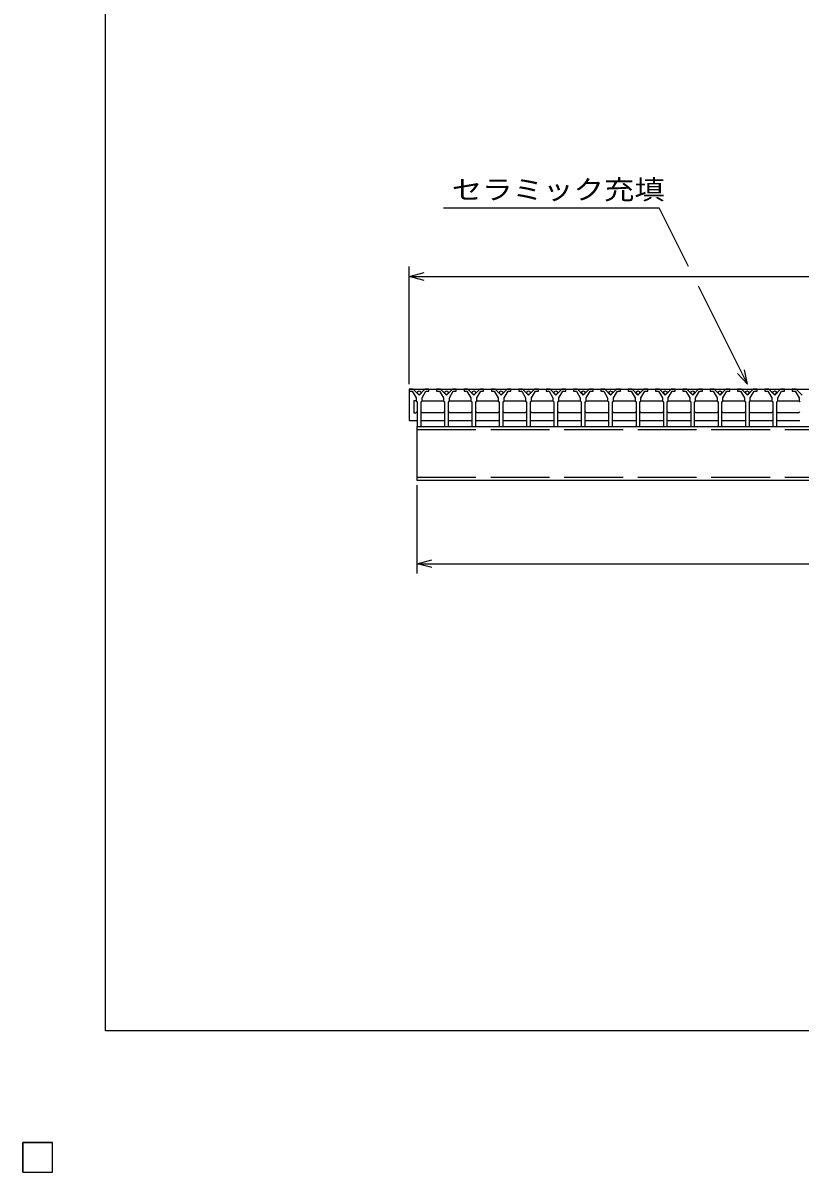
# Model space of a CAD drawing. Units: millimetres, scale not verified. Extents: x -1820 to 1724, y -1285 to 1059.
# Drawn here: x -1820 to -1028, y -1285 to -113 of the extents above; entities that cross this region are included whole.
import ezdxf
from ezdxf.enums import TextEntityAlignment as Align

# ---------------------------------------------------------------- set-up
doc = ezdxf.new("R2010")
doc.units = ezdxf.units.MM
doc.header["$LTSCALE"] = 10
doc.linetypes.add('DASHED', pattern=[7.5, 6, -1.5])
for name, color, linetype, lineweight in [('0_2', 150, 'Continuous', 25), ('16', 3, 'Continuous', 25), ('22', 2, 'Continuous', 25)]:
    doc.layers.add(name, color=color, linetype=linetype, lineweight=lineweight)
doc.styles.add('ベクトル', font='')
doc.styles.get('ベクトル').set_extended_font_data('ベクトル')

msp = doc.modelspace()

# ---------------------------------------------------------------- linework, layer by layer
at = {"layer": '0_2'}
for p, q in [((-1736, -1141), (-1736, 1059)), ((1724, -1141), (-1736, -1141))]:
    msp.add_line(p, q, dxfattribs=at)
at = {"layer": '16'}
for p, q in [((-1426, -486.5), (-1426, -488.5)), ((-1422, -486.5), (-1426, -486.5)), ((-1426, -486.5), (-430, -486.5)), ((-1426, -486.5), (-1426, -518.5)), ((-1426, -488.5), (-1423, -488.5)), ((-1423, -488.5), (-1419, -495.5)), ((-1416, -492.5), (-1422, -486.5)), ((-1410, -486.5), (-1416, -492.5)), ((-1413, -495.5), (-1409, -488.5)), ((-1406, -486.5), (-1410, -486.5)), ((-1409, -488.5), (-1406, -488.5)), ((-1406, -488.5), (-1406, -486.5)), ((-1398.1, -486.5), (-1398.1, -488.5)), ((-1394.1, -486.5), (-1398.1, -486.5)), ((-1398.1, -488.5), (-1395.1, -488.5)), ((-1395.1, -488.5), (-1391.1, -495.5)), ((-1388.1, -492.5), (-1394.1, -486.5)), ((-1382.1, -486.5), (-1388.1, -492.5)), ((-1385.1, -495.5), (-1381.1, -488.5)), ((-1378.1, -486.5), (-1382.1, -486.5)), ((-1381.1, -488.5), (-1378.1, -488.5)), ((-1378.1, -488.5), (-1378.1, -486.5)), ((-1370.2, -486.5), (-1370.2, -488.5)), ((-1366.2, -486.5), (-1370.2, -486.5)), ((-1370.2, -488.5), (-1367.2, -488.5)), ((-1367.2, -488.5), (-1363.2, -495.5)), ((-1360.2, -492.5), (-1366.2, -486.5)), ((-1354.2, -486.5), (-1360.2, -492.5)), ((-1357.2, -495.5), (-1353.2, -488.5)), ((-1350.2, -486.5), (-1354.2, -486.5)), ((-1353.2, -488.5), (-1350.2, -488.5)), ((-1350.2, -488.5), (-1350.2, -486.5)), ((-1342.3, -486.5), (-1342.3, -488.5)), ((-1338.3, -486.5), (-1342.3, -486.5)), ((-1342.3, -488.5), (-1339.3, -488.5)), ((-1339.3, -488.5), (-1335.3, -495.5)), ((-1332.3, -492.5), (-1338.3, -486.5)), ((-1326.3, -486.5), (-1332.3, -492.5)), ((-1329.3, -495.5), (-1325.3, -488.5)), ((-1322.3, -486.5), (-1326.3, -486.5)), ((-1325.3, -488.5), (-1322.3, -488.5)), ((-1322.3, -488.5), (-1322.3, -486.5)), ((-1314.4, -486.5), (-1314.4, -488.5)), ((-1310.4, -486.5), (-1314.4, -486.5)), ((-1314.4, -488.5), (-1311.4, -488.5)), ((-1311.4, -488.5), (-1307.4, -495.5)), ((-1304.4, -492.5), (-1310.4, -486.5)), ((-1298.4, -486.5), (-1304.4, -492.5)), ((-1301.4, -495.5), (-1297.4, -488.5)), ((-1294.4, -486.5), (-1298.4, -486.5)), ((-1297.4, -488.5), (-1294.4, -488.5)), ((-1294.4, -488.5), (-1294.4, -486.5)), ((-1286.5, -486.5), (-1286.5, -488.5)), ((-1282.5, -486.5), (-1286.5, -486.5)), ((-1286.5, -488.5), (-1283.5, -488.5)), ((-1283.5, -488.5), (-1279.5, -495.5)), ((-1276.5, -492.5), (-1282.5, -486.5)), ((-1270.5, -486.5), (-1276.5, -492.5)), ((-1273.5, -495.5), (-1269.5, -488.5)), ((-1266.5, -486.5), (-1270.5, -486.5)), ((-1269.5, -488.5), (-1266.5, -488.5)), ((-1266.5, -488.5), (-1266.5, -486.5)), ((-1258.6, -486.5), (-1258.6, -488.5)), ((-1254.6, -486.5), (-1258.6, -486.5)), ((-1258.6, -488.5), (-1255.6, -488.5)), ((-1255.6, -488.5), (-1251.6, -495.5)), ((-1248.6, -492.5), (-1254.6, -486.5)), ((-1242.6, -486.5), (-1248.6, -492.5)), ((-1245.6, -495.5), (-1241.6, -488.5)), ((-1238.6, -486.5), (-1242.6, -486.5)), ((-1241.6, -488.5), (-1238.6, -488.5)), ((-1238.6, -488.5), (-1238.6, -486.5)), ((-1230.7, -486.5), (-1230.7, -488.5)), ((-1226.7, -486.5), (-1230.7, -486.5)), ((-1230.7, -488.5), (-1227.7, -488.5)), ((-1227.7, -488.5), (-1223.7, -495.5)), ((-1220.7, -492.5), (-1226.7, -486.5)), ((-1214.7, -486.5), (-1220.7, -492.5)), ((-1217.7, -495.5), (-1213.7, -488.5)), ((-1210.7, -486.5), (-1214.7, -486.5)), ((-1213.7, -488.5), (-1210.7, -488.5)), ((-1210.7, -488.5), (-1210.7, -486.5)), ((-1202.8, -486.5), (-1202.8, -488.5)), ((-1198.8, -486.5), (-1202.8, -486.5)), ((-1202.8, -488.5), (-1199.8, -488.5)), ((-1199.8, -488.5), (-1195.8, -495.5)), ((-1192.8, -492.5), (-1198.8, -486.5)), ((-1186.8, -486.5), (-1192.8, -492.5)), ((-1189.8, -495.5), (-1185.8, -488.5)), ((-1182.8, -486.5), (-1186.8, -486.5)), ((-1185.8, -488.5), (-1182.8, -488.5)), ((-1182.8, -488.5), (-1182.8, -486.5)), ((-1174.9, -486.5), (-1174.9, -488.5)), ((-1170.9, -486.5), (-1174.9, -486.5)), ((-1174.9, -488.5), (-1171.9, -488.5)), ((-1171.9, -488.5), (-1167.9, -495.5)), ((-1164.9, -492.5), (-1170.9, -486.5)), ((-1158.9, -486.5), (-1164.9, -492.5)), ((-1161.9, -495.5), (-1157.9, -488.5)), ((-1154.9, -486.5), (-1158.9, -486.5)), ((-1157.9, -488.5), (-1154.9, -488.5)), ((-1154.9, -488.5), (-1154.9, -486.5)), ((-1147, -486.5), (-1147, -488.5)), ((-1143, -486.5), (-1147, -486.5)), ((-1147, -488.5), (-1144, -488.5)), ((-1144, -488.5), (-1140, -495.5)), ((-1137, -492.5), (-1143, -486.5)), ((-1131, -486.5), (-1137, -492.5)), ((-1134, -495.5), (-1130, -488.5)), ((-1127, -486.5), (-1131, -486.5)), ((-1130, -488.5), (-1127, -488.5)), ((-1127, -488.5), (-1127, -486.5)), ((-1119.1, -486.5), (-1119.1, -488.5)), ((-1115.1, -486.5), (-1119.1, -486.5)), ((-1119.1, -488.5), (-1116.1, -488.5)), ((-1116.1, -488.5), (-1112.1, -495.5)), ((-1109.1, -492.5), (-1115.1, -486.5)), ((-1103.1, -486.5), (-1109.1, -492.5)), ((-1106.1, -495.5), (-1102.1, -488.5)), ((-1099.1, -486.5), (-1103.1, -486.5)), ((-1102.1, -488.5), (-1099.1, -488.5)), ((-1099.1, -488.5), (-1099.1, -486.5)), ((-1091.2, -486.5), (-1091.2, -488.5)), ((-1087.2, -486.5), (-1091.2, -486.5)), ((-1091.2, -488.5), (-1088.2, -488.5)), ((-1088.2, -488.5), (-1084.2, -495.5)), ((-1081.2, -492.5), (-1087.2, -486.5)), ((-1075.2, -486.5), (-1081.2, -492.5)), ((-1078.2, -495.5), (-1074.2, -488.5)), ((-1071.2, -486.5), (-1075.2, -486.5)), ((-1074.2, -488.5), (-1071.2, -488.5)), ((-1071.2, -488.5), (-1071.2, -486.5)), ((-1063.3, -486.5), (-1063.3, -488.5)), ((-1059.3, -486.5), (-1063.3, -486.5)), ((-1063.3, -488.5), (-1060.3, -488.5)), ((-1060.3, -488.5), (-1056.3, -495.5)), ((-1053.3, -492.5), (-1059.3, -486.5)), ((-1047.3, -486.5), (-1053.3, -492.5)), ((-1050.3, -495.5), (-1046.3, -488.5)), ((-1043.3, -486.5), (-1047.3, -486.5)), ((-1046.3, -488.5), (-1043.3, -488.5)), ((-1043.3, -488.5), (-1043.3, -486.5)), ((-1035.4, -486.5), (-1035.4, -488.5)), ((-1031.4, -486.5), (-1035.4, -486.5)), ((-1035.4, -488.5), (-1032.4, -488.5)), ((-1032.4, -488.5), (-1028.4, -495.5)), ((-1025.4, -492.5), (-1031.4, -486.5)), ((-1419.25, -498.5), (-1421.25, -498.5)), ((-1421.25, -498.5), (-1421.25, -510.5)), ((-1418.25, -499.5), (-1419.25, -498.5)), ((-1419, -495.5), (-1419, -498.5)), ((-1419, -498.5), (-1418, -499.5)), ((-1418, -499.5), (-1418, -524.5)), ((-1414, -499.5), (-1413, -498.5)), ((-1414, -524.5), (-1414, -499.5)), ((-1413.75, -499.5), (-1412.75, -498.5)), ((-1413, -498.5), (-1413, -495.5)), ((-1412.75, -498.5), (-1391.35, -498.5)), ((-1391.35, -498.5), (-1390.35, -499.5)), ((-1391.1, -495.5), (-1391.1, -498.5)), ((-1391.1, -498.5), (-1390.1, -499.5)), ((-1390.1, -499.5), (-1390.1, -524.5)), ((-1386.1, -499.5), (-1385.1, -498.5)), ((-1386.1, -524.5), (-1386.1, -499.5)), ((-1385.85, -499.5), (-1384.85, -498.5)), ((-1385.1, -498.5), (-1385.1, -495.5)), ((-1384.85, -498.5), (-1363.45, -498.5)), ((-1363.45, -498.5), (-1362.45, -499.5)), ((-1363.2, -495.5), (-1363.2, -498.5)), ((-1363.2, -498.5), (-1362.2, -499.5)), ((-1362.2, -499.5), (-1362.2, -524.5)), ((-1358.2, -499.5), (-1357.2, -498.5)), ((-1358.2, -524.5), (-1358.2, -499.5)), ((-1357.95, -499.5), (-1356.95, -498.5)), ((-1357.2, -498.5), (-1357.2, -495.5)), ((-1356.95, -498.5), (-1335.55, -498.5)), ((-1335.55, -498.5), (-1334.55, -499.5)), ((-1335.3, -495.5), (-1335.3, -498.5)), ((-1335.3, -498.5), (-1334.3, -499.5)), ((-1334.3, -499.5), (-1334.3, -524.5)), ((-1330.3, -499.5), (-1329.3, -498.5)), ((-1330.3, -524.5), (-1330.3, -499.5)), ((-1330.05, -499.5), (-1329.05, -498.5)), ((-1329.3, -498.5), (-1329.3, -495.5)), ((-1329.05, -498.5), (-1307.65, -498.5)), ((-1307.65, -498.5), (-1306.65, -499.5)), ((-1307.4, -495.5), (-1307.4, -498.5)), ((-1307.4, -498.5), (-1306.4, -499.5)), ((-1306.4, -499.5), (-1306.4, -524.5)), ((-1302.4, -499.5), (-1301.4, -498.5)), ((-1302.4, -524.5), (-1302.4, -499.5)), ((-1302.15, -499.5), (-1301.15, -498.5)), ((-1301.4, -498.5), (-1301.4, -495.5)), ((-1301.15, -498.5), (-1279.75, -498.5)), ((-1279.75, -498.5), (-1278.75, -499.5)), ((-1279.5, -495.5), (-1279.5, -498.5)), ((-1279.5, -498.5), (-1278.5, -499.5)), ((-1278.5, -499.5), (-1278.5, -524.5)), ((-1274.5, -499.5), (-1273.5, -498.5)), ((-1274.5, -524.5), (-1274.5, -499.5)), ((-1274.25, -499.5), (-1273.25, -498.5)), ((-1273.5, -498.5), (-1273.5, -495.5)), ((-1273.25, -498.5), (-1251.85, -498.5)), ((-1251.85, -498.5), (-1250.85, -499.5)), ((-1251.6, -495.5), (-1251.6, -498.5)), ((-1251.6, -498.5), (-1250.6, -499.5)), ((-1250.6, -499.5), (-1250.6, -524.5)), ((-1246.6, -499.5), (-1245.6, -498.5)), ((-1246.6, -524.5), (-1246.6, -499.5)), ((-1246.35, -499.5), (-1245.35, -498.5)), ((-1245.6, -498.5), (-1245.6, -495.5)), ((-1245.35, -498.5), (-1223.95, -498.5)), ((-1223.95, -498.5), (-1222.95, -499.5)), ((-1223.7, -495.5), (-1223.7, -498.5)), ((-1223.7, -498.5), (-1222.7, -499.5)), ((-1222.7, -499.5), (-1222.7, -524.5)), ((-1218.7, -499.5), (-1217.7, -498.5)), ((-1218.7, -524.5), (-1218.7, -499.5)), ((-1218.45, -499.5), (-1217.45, -498.5)), ((-1217.7, -498.5), (-1217.7, -495.5)), ((-1217.45, -498.5), (-1196.05, -498.5)), ((-1196.05, -498.5), (-1195.05, -499.5)), ((-1195.8, -495.5), (-1195.8, -498.5)), ((-1195.8, -498.5), (-1194.8, -499.5)), ((-1194.8, -499.5), (-1194.8, -524.5)), ((-1190.8, -499.5), (-1189.8, -498.5)), ((-1190.8, -524.5), (-1190.8, -499.5)), ((-1190.55, -499.5), (-1189.55, -498.5)), ((-1189.8, -498.5), (-1189.8, -495.5)), ((-1189.55, -498.5), (-1168.15, -498.5)), ((-1168.15, -498.5), (-1167.15, -499.5)), ((-1167.9, -495.5), (-1167.9, -498.5)), ((-1167.9, -498.5), (-1166.9, -499.5)), ((-1166.9, -499.5), (-1166.9, -524.5)), ((-1162.9, -499.5), (-1161.9, -498.5)), ((-1162.9, -524.5), (-1162.9, -499.5)), ((-1162.65, -499.5), (-1161.65, -498.5)), ((-1161.9, -498.5), (-1161.9, -495.5)), ((-1161.65, -498.5), (-1140.25, -498.5)), ((-1140.25, -498.5), (-1139.25, -499.5)), ((-1140, -495.5), (-1140, -498.5)), ((-1140, -498.5), (-1139, -499.5)), ((-1139, -499.5), (-1139, -524.5)), ((-1135, -499.5), (-1134, -498.5)), ((-1135, -524.5), (-1135, -499.5)), ((-1134.75, -499.5), (-1133.75, -498.5)), ((-1134, -498.5), (-1134, -495.5)), ((-1133.75, -498.5), (-1112.35, -498.5)), ((-1112.35, -498.5), (-1111.35, -499.5)), ((-1112.1, -495.5), (-1112.1, -498.5)), ((-1112.1, -498.5), (-1111.1, -499.5)), ((-1111.1, -499.5), (-1111.1, -524.5)), ((-1107.1, -499.5), (-1106.1, -498.5)), ((-1107.1, -524.5), (-1107.1, -499.5)), ((-1106.85, -499.5), (-1105.85, -498.5)), ((-1106.1, -498.5), (-1106.1, -495.5)), ((-1105.85, -498.5), (-1084.45, -498.5)), ((-1084.45, -498.5), (-1083.45, -499.5)), ((-1084.2, -495.5), (-1084.2, -498.5)), ((-1084.2, -498.5), (-1083.2, -499.5)), ((-1083.2, -499.5), (-1083.2, -524.5)), ((-1079.2, -499.5), (-1078.2, -498.5)), ((-1079.2, -524.5), (-1079.2, -499.5)), ((-1078.95, -499.5), (-1077.95, -498.5)), ((-1078.2, -498.5), (-1078.2, -495.5)), ((-1077.95, -498.5), (-1056.55, -498.5)), ((-1056.55, -498.5), (-1055.55, -499.5)), ((-1056.3, -495.5), (-1056.3, -498.5)), ((-1056.3, -498.5), (-1055.3, -499.5)), ((-1055.3, -499.5), (-1055.3, -524.5)), ((-1051.3, -499.5), (-1050.3, -498.5)), ((-1051.3, -524.5), (-1051.3, -499.5)), ((-1051.05, -499.5), (-1050.05, -498.5)), ((-1050.3, -498.5), (-1050.3, -495.5)), ((-1050.05, -498.5), (-1028.65, -498.5)), ((-1028.65, -498.5), (-1027.65, -499.5)), ((-1028.4, -495.5), (-1028.4, -498.5)), ((-1028.4, -498.5), (-1027.4, -499.5)), ((-1421.25, -510.5), (-1419.25, -510.5)), ((-1419.25, -510.5), (-1418.25, -509.5)), ((-1412.75, -510.5), (-1413.75, -509.5)), ((-1391.35, -510.5), (-1412.75, -510.5)), ((-1390.35, -509.5), (-1391.35, -510.5)), ((-1384.85, -510.5), (-1385.85, -509.5)), ((-1363.45, -510.5), (-1384.85, -510.5)), ((-1362.45, -509.5), (-1363.45, -510.5)), ((-1356.95, -510.5), (-1357.95, -509.5)), ((-1335.55, -510.5), (-1356.95, -510.5)), ((-1334.55, -509.5), (-1335.55, -510.5)), ((-1329.05, -510.5), (-1330.05, -509.5)), ((-1307.65, -510.5), (-1329.05, -510.5)), ((-1306.65, -509.5), (-1307.65, -510.5)), ((-1301.15, -510.5), (-1302.15, -509.5)), ((-1279.75, -510.5), (-1301.15, -510.5)), ((-1278.75, -509.5), (-1279.75, -510.5)), ((-1273.25, -510.5), (-1274.25, -509.5)), ((-1251.85, -510.5), (-1273.25, -510.5)), ((-1250.85, -509.5), (-1251.85, -510.5)), ((-1245.35, -510.5), (-1246.35, -509.5)), ((-1223.95, -510.5), (-1245.35, -510.5)), ((-1222.95, -509.5), (-1223.95, -510.5)), ((-1217.45, -510.5), (-1218.45, -509.5)), ((-1196.05, -510.5), (-1217.45, -510.5)), ((-1195.05, -509.5), (-1196.05, -510.5)), ((-1189.55, -510.5), (-1190.55, -509.5)), ((-1168.15, -510.5), (-1189.55, -510.5)), ((-1167.15, -509.5), (-1168.15, -510.5)), ((-1161.65, -510.5), (-1162.65, -509.5)), ((-1140.25, -510.5), (-1161.65, -510.5)), ((-1139.25, -509.5), (-1140.25, -510.5)), ((-1133.75, -510.5), (-1134.75, -509.5)), ((-1112.35, -510.5), (-1133.75, -510.5)), ((-1111.35, -509.5), (-1112.35, -510.5)), ((-1105.85, -510.5), (-1106.85, -509.5)), ((-1084.45, -510.5), (-1105.85, -510.5)), ((-1083.45, -509.5), (-1084.45, -510.5)), ((-1077.95, -510.5), (-1078.95, -509.5)), ((-1056.55, -510.5), (-1077.95, -510.5)), ((-1055.55, -509.5), (-1056.55, -510.5)), ((-1050.05, -510.5), (-1051.05, -509.5)), ((-1028.65, -510.5), (-1050.05, -510.5)), ((-1027.65, -509.5), (-1028.65, -510.5)), ((-1426, -518.5), (-1418.25, -518.5)), ((-1418, -524.5), (-1414, -524.5)), ((-1418, -524.5), (-438, -524.5)), ((-1418, -579.5), (-1418, -524.5)), ((-1413.75, -518.5), (-1390.35, -518.5)), ((-1390.1, -524.5), (-1386.1, -524.5)), ((-1385.85, -518.5), (-1362.45, -518.5)), ((-1362.2, -524.5), (-1358.2, -524.5)), ((-1357.95, -518.5), (-1334.55, -518.5)), ((-1334.3, -524.5), (-1330.3, -524.5)), ((-1330.05, -518.5), (-1306.65, -518.5)), ((-1306.4, -524.5), (-1302.4, -524.5)), ((-1302.15, -518.5), (-1278.75, -518.5)), ((-1278.5, -524.5), (-1274.5, -524.5)), ((-1274.25, -518.5), (-1250.85, -518.5)), ((-1250.6, -524.5), (-1246.6, -524.5)), ((-1246.35, -518.5), (-1222.95, -518.5)), ((-1222.7, -524.5), (-1218.7, -524.5)), ((-1218.45, -518.5), (-1195.05, -518.5)), ((-1194.8, -524.5), (-1190.8, -524.5)), ((-1190.55, -518.5), (-1167.15, -518.5)), ((-1166.9, -524.5), (-1162.9, -524.5)), ((-1162.65, -518.5), (-1139.25, -518.5)), ((-1139, -524.5), (-1135, -524.5)), ((-1134.75, -518.5), (-1111.35, -518.5)), ((-1111.1, -524.5), (-1107.1, -524.5)), ((-1106.85, -518.5), (-1083.45, -518.5)), ((-1083.2, -524.5), (-1079.2, -524.5)), ((-1078.95, -518.5), (-1055.55, -518.5)), ((-1055.3, -524.5), (-1051.3, -524.5)), ((-1051.05, -518.5), (-1027.65, -518.5)), ((-438, -579.5), (-1418, -579.5)), ((-1820, -1255), (-1790, -1255)), ((-1820, -1285), (-1820, -1255)), ((-1820, -1255), (-1790, -1255)), ((-1820, -1285), (-1820, -1255)), ((-1820, -1255), (-1790, -1255)), ((-1820, -1285), (-1820, -1255)), ((-1820, -1255), (-1790, -1255)), ((-1820, -1285), (-1820, -1255)), ((-1820, -1255), (-1790, -1255)), ((-1820, -1285), (-1820, -1255)), ((-1790, -1285), (-1790, -1255)), ((-1790, -1285), (-1790, -1255)), ((-1790, -1285), (-1790, -1255)), ((-1790, -1285), (-1790, -1255)), ((-1790, -1285), (-1790, -1255)), ((-1820, -1285), (-1790, -1285)), ((-1820, -1285), (-1790, -1285)), ((-1820, -1285), (-1790, -1285)), ((-1820, -1285), (-1790, -1285)), ((-1820, -1285), (-1790, -1285))]:
    msp.add_line(p, q, dxfattribs=at)
at = {"layer": '16', "linetype": 'DASHED'}
for p, q in [((-1418, -527.7), (-438, -527.7)), ((-1418, -576.3), (-438, -576.3))]:
    msp.add_line(p, q, dxfattribs=at)
at = {"layer": '16'}
for centre in [(-1416, -490), (-1388.1, -490), (-1360.2, -490), (-1332.3, -490), (-1304.4, -490), (-1276.5, -490), (-1248.6, -490), (-1220.7, -490), (-1192.8, -490), (-1164.9, -490), (-1137, -490), (-1109.1, -490), (-1081.2, -490), (-1053.3, -490)]:
    msp.add_circle(centre, 1.8, dxfattribs=at)
at = {"layer": '22', "color": 4}
for p, q in [((-1391.2, -301.5), (-1171.2, -301.5)), ((-1141.2, -361.5), (-1171.2, -301.5)), ((-1426, -481.5), (-1426, -361.5)), ((-1426, -371.5), (-1411, -367.5)), ((-1411, -375.5), (-1426, -371.5)), ((-1426, -371.5), (-430, -371.5)), ((-1081.2, -481.5), (-1131.2, -381.5)), ((-1081.2, -481.5), (-1084.2, -466.9)), ((-1081.2, -481.5), (-1091.2, -470.5)), ((-1418, -674.5), (-1418, -584.5)), ((-1418, -664.5), (-1403, -660.5)), ((-1403, -668.5), (-1418, -664.5)), ((-1418, -664.5), (-438, -664.5)), ((-1790, -1255), (-1820, -1255)), ((-1820, -1255), (-1820, -1285)), ((-1790, -1255), (-1820, -1255)), ((-1820, -1255), (-1820, -1285)), ((-1790, -1255), (-1820, -1255)), ((-1820, -1255), (-1820, -1285)), ((-1790, -1285), (-1790, -1255)), ((-1790, -1285), (-1790, -1255)), ((-1790, -1285), (-1790, -1255)), ((-1820, -1285), (-1790, -1285)), ((-1820, -1285), (-1790, -1285)), ((-1820, -1285), (-1790, -1285))]:
    msp.add_line(p, q, dxfattribs=at)
at = {"layer": '22'}
for p, q in [((-1790, -1255), (-1820, -1255)), ((-1820, -1255), (-1820, -1285)), ((-1790, -1255), (-1820, -1255)), ((-1820, -1255), (-1820, -1285)), ((-1790, -1255), (-1820, -1255)), ((-1820, -1255), (-1820, -1285)), ((-1790, -1285), (-1790, -1255)), ((-1790, -1285), (-1790, -1255)), ((-1790, -1285), (-1790, -1255)), ((-1820, -1285), (-1790, -1285)), ((-1820, -1285), (-1790, -1285)), ((-1820, -1285), (-1790, -1285))]:
    msp.add_line(p, q, dxfattribs=at)

# ---------------------------------------------------------------- texts
at = {"layer": '22', "style": 'ベクトル', "width": 1.15}
msp.add_text('セラミック充填', height=19.79, dxfattribs=at).set_placement((-1382.7, -283), align=Align.MIDDLE_LEFT)

doc.saveas('drawing.dxf')
